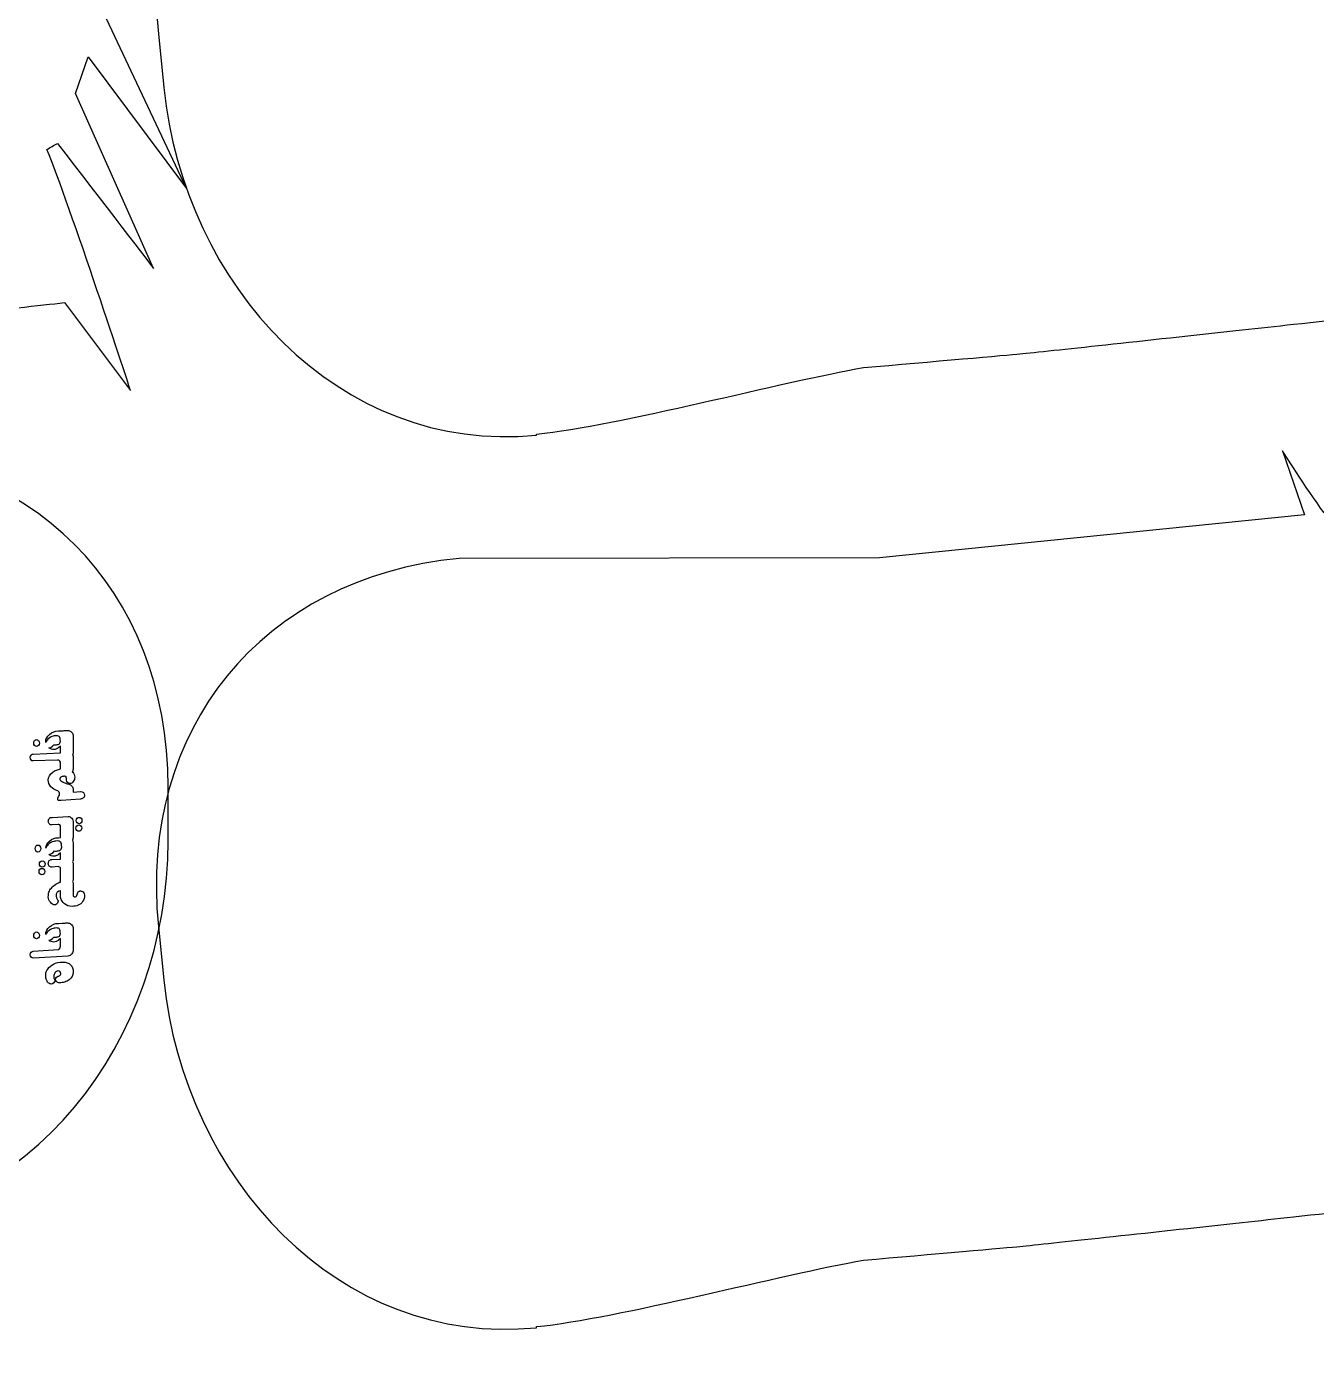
# Model space of a CAD drawing. Extents: x -11 to 3328, y 13 to 1701.
# Drawn here: x 833 to 1662, y 16 to 865 of the extents above; entities that cross this region are included whole.
import ezdxf

# ---------------------------------------------------------------- set-up
doc = ezdxf.new("R2010")
doc.units = 0
doc.layers.add('H0107_Printing_Least_5', color=7, linetype='CONTINUOUS')

msp = doc.modelspace()

# ---------------------------------------------------------------- linework, layer by layer
at = {"layer": 'H0107_Printing_Least_5', "color": 1}
for points in [[(914.586877, 709.484382), (864.329878, 821.784379), (872.658878, 845.472379), (935.832877, 760.800381), (884.263878, 869.761378)], [(917.722977, 860.146378), (921.195977, 825.674379)], [(857.448879, 687.523383), (899.768878, 631.088384)], [(1160.703971, 602.418385), (1160.703971, 602.418385), (1160.636971, 603.089385)], [(1640.040959, 592.259385), (1654.283959, 551.178386)], [(1654.283959, 551.178386), (1381.005965, 523.647387), (1110.916972, 523.240387), (1110.916972, 523.240387)], [(852.308979, 409.30359), (851.316979, 409.22959)], [(853.400979, 412.35059), (855.796979, 412.53159)], [(858.192979, 412.61459), (858.440979, 412.61459)], [(858.440979, 412.61459), (858.672979, 412.61459), (858.853979, 412.61459), (859.481979, 412.61459)], [(862.931978, 409.09859), (862.931978, 398.99759)], [(837.201979, 397.54559), (854.844979, 398.34259), (854.844979, 402.61159), (853.653979, 401.77059)], [(850.581979, 403.52759), (851.133979, 403.49059), (851.609979, 403.49059)], [(852.795979, 393.69959), (837.201979, 393.08859)], [(854.844979, 387.96459), (854.844979, 391.45459)], [(862.931978, 395.26759), (862.931978, 388.45059)], [(857.851979, 383.16959), (857.374979, 383.23559), (856.962979, 383.23559)], [(862.915978, 374.668591), (862.915978, 373.034591), (867.570978, 373.464591), (867.751978, 373.464591), (867.916978, 373.464591)], [(923.922977, 341.630591), (923.922977, 376.276591)], [(867.570978, 368.611591), (855.240979, 367.588591), (854.811979, 367.588591), (854.381979, 367.588591)], [(849.331979, 356.860591), (859.680979, 357.488591)], [(853.193979, 352.371591), (849.331979, 351.975591)], [(853.400979, 343.788591), (854.844979, 343.898591), (854.844979, 350.951591)], [(862.931978, 353.411591), (862.931978, 344.531591)], [(852.895979, 341.697591), (851.793979, 341.615591)], [(862.931978, 340.537591), (862.931978, 330.435592)], [(849.318979, 329.759592), (854.844979, 330.093592), (854.844979, 334.050592), (853.653979, 333.209592)], [(850.976979, 335.276592), (851.589979, 335.235592), (852.118979, 335.235592)], [(853.190979, 325.269592), (849.319979, 324.873592)], [(854.844979, 315.267592), (854.844979, 317.132592), (854.844979, 323.849592)], [(862.931978, 326.309592), (862.931978, 317.429592)], [(862.931978, 314.046592), (862.931978, 306.948592), (862.931978, 306.750592)], [(851.939979, 307.559592), (851.939979, 307.080592), (851.939979, 306.915592)], [(854.844979, 305.314592), (854.844979, 309.622592), (854.710979, 309.672592), (854.476979, 309.688592)], [(865.665978, 307.922592), (865.962978, 308.598592)], [(867.690978, 309.589592), (868.102978, 309.539592)], [(851.564979, 300.693592), (851.382979, 300.676592), (851.152979, 300.659592)], [(853.400979, 288.727593), (855.796979, 288.908593)], [(858.192979, 288.991593), (858.440979, 288.991593)], [(858.440979, 288.991593), (858.672979, 288.991593), (858.853979, 288.991593), (859.481979, 288.991593)], [(852.275979, 285.804593), (851.271979, 285.730593)], [(862.931978, 285.475593), (862.931978, 275.589593), (862.931978, 275.374593), (862.931978, 271.694593)], [(917.722977, 286.760393), (921.195977, 252.288394)], [(837.199979, 270.914593), (853.391979, 271.897593)], [(850.527979, 279.957593), (851.086979, 279.920593), (851.567979, 279.920593)], [(854.844979, 275.589593), (854.844979, 278.989593), (853.653979, 278.147593)], [(835.334979, 268.490593), (835.334979, 268.622593), (835.334979, 268.787593)], [(859.465979, 267.667593), (837.397979, 266.462593)], [(845.304979, 255.585594), (845.304979, 256.212594)], [(853.533979, 258.276594), (853.400979, 258.276594)], [(848.720979, 249.792594), (848.291979, 249.825594)], [(850.948979, 252.796594), (851.130979, 252.400594), (851.179979, 251.987594)], [(851.626979, 252.862594), (851.691979, 253.340594), (851.758979, 253.621594)], [(1160.703971, 29.032399), (1160.703971, 29.032399), (1160.636971, 29.703399)]]:
    msp.add_lwpolyline(points, dxfattribs=at)
for points in [[(839.394979, 402.41359)], [(861.982978, 356.299591)], [(867.866978, 351.414591)], [(868.056978, 356.299591)], [(840.319979, 334.562592)], [(843.042979, 328.950592)], [(841.565979, 320.590592)], [(837.595979, 280.986593)], [(861.312978, 262.204593)], [(1614.08096, 96.619398)]]:
    msp.add_lwpolyline(points, close=True, dxfattribs=at)
for points in [[(1110.916972, 1096.626373), (983.964975, 1083.836373), (904.933977, 987.099375), (917.722977, 860.146378)], [(921.195977, 825.674379), (933.984977, 698.722383), (1033.751974, 589.628385), (1160.703971, 602.418385)], [(846.006879, 785.85838), (848.204879, 787.23838), (850.473879, 788.54838), (852.819879, 789.76738)], [(852.819879, 789.76738), (880.907878, 753.455381), (914.586877, 709.484382), (914.586877, 709.484382)], [(899.768878, 631.088384), (899.768878, 631.088384), (860.266878, 751.918381), (846.006879, 785.85838)], [(827.216879, 684.192383), (839.342879, 685.526383), (849.656879, 686.663383), (857.448879, 687.523383)], [(1647.109959, 673.626383), (1675.417958, 676.728383), (1710.580957, 680.580383), (1722.914957, 681.935383)], [(1614.11696, 670.009383), (1625.097959, 671.209383), (1636.157959, 672.419383), (1647.096959, 673.617383)], [(1647.096959, 673.617383), (1647.100959, 673.619383), (1647.105959, 673.623383), (1647.109959, 673.626383)], [(1471.277963, 654.616384), (1490.971963, 656.600384), (1551.213961, 663.136383), (1614.08096, 670.005383)], [(1614.08096, 670.005383), (1614.09296, 670.006383), (1614.10596, 670.008383), (1614.11696, 670.009383)], [(1370.853966, 645.786384), (1413.647965, 649.577384), (1463.932963, 653.876384), (1471.277963, 654.616384)], [(1160.636971, 603.089385), (1213.16597, 608.359385), (1319.777967, 636.971384), (1370.853966, 645.786384)], [(923.922977, 376.276591), (923.922977, 503.871587), (835.593979, 592.201585), (707.998982, 592.201585)], [(1666.777958, 552.436386), (1655.018959, 568.645386), (1640.040959, 592.259385), (1640.040959, 592.259385)], [(1110.916972, 523.240387), (983.964975, 510.450387), (904.933977, 413.71339), (917.722977, 286.760393)], [(845.304979, 405.61559), (845.304979, 407.21159), (846.118979, 408.71859), (847.749979, 410.13859)], [(850.141979, 408.97359), (848.895979, 408.80359), (847.758979, 408.15659), (846.730979, 407.03659)], [(847.749979, 410.13859), (849.423979, 411.61259), (851.308979, 412.35059), (853.400979, 412.35059)], [(851.316979, 409.22959), (850.925979, 409.18059), (850.533979, 409.09559), (850.141979, 408.97359)], [(854.198979, 408.51659), (853.867979, 409.04059), (853.237979, 409.30359), (852.308979, 409.30359)], [(854.692979, 405.79359), (854.692979, 407.08559), (854.526979, 407.99259), (854.198979, 408.51659)], [(855.796979, 412.53159), (856.160979, 412.53159), (856.628979, 412.54559), (857.201979, 412.57259)], [(857.201979, 412.57259), (857.773979, 412.60059), (858.104979, 412.61459), (858.192979, 412.61459)], [(859.481979, 412.61459), (859.756979, 412.58159), (859.960979, 412.55959), (860.093978, 412.54859)], [(860.093978, 412.54859), (860.730978, 412.54859), (861.363978, 412.17459), (861.991978, 411.42559)], [(861.991978, 411.42559), (862.618978, 410.67759), (862.931978, 409.90159), (862.931978, 409.09859)], [(837.595979, 404.60859), (837.595979, 405.20359), (837.772979, 405.72359), (838.124979, 406.16859)], [(838.115979, 403.05759), (837.769979, 403.48659), (837.595979, 404.00359), (837.595979, 404.60859)], [(839.394979, 402.41359), (838.888979, 402.41359), (838.462979, 402.62859), (838.115979, 403.05759)], [(838.124979, 406.16859), (838.476979, 406.61459), (838.899979, 406.83759), (839.394979, 406.83759)], [(839.394979, 406.83759), (839.912979, 406.83759), (840.343979, 406.62259), (840.690979, 406.19359)], [(840.682979, 403.05759), (840.330979, 402.62859), (839.900979, 402.41359), (839.394979, 402.41359)], [(841.210979, 404.60859), (841.210979, 404.00359), (841.035979, 403.48659), (840.682979, 403.05759)], [(840.690979, 406.19359), (841.037979, 405.76459), (841.210979, 405.23659), (841.210979, 404.60859)], [(845.368979, 404.89459), (845.340979, 405.13159), (845.304979, 405.36559), (845.304979, 405.61559)], [(846.730979, 407.03659), (846.033979, 406.27659), (845.593979, 405.56459), (845.368979, 404.89459)], [(847.327979, 401.48559), (848.270979, 401.50659), (849.355979, 402.18459), (850.581979, 403.52759)], [(850.561979, 400.38359), (849.325979, 400.38359), (848.253979, 400.76559), (847.327979, 401.48559)], [(852.165979, 400.82959), (851.581979, 400.53259), (851.046979, 400.38359), (850.561979, 400.38359)], [(851.609979, 403.49059), (852.392979, 403.49059), (853.066979, 403.61359), (853.628979, 403.85659)], [(852.802979, 401.19259), (852.587979, 401.04959), (852.374979, 400.92859), (852.165979, 400.82959)], [(853.653979, 401.77059), (853.301979, 401.52859), (853.017979, 401.33559), (852.802979, 401.19259)], [(853.628979, 403.85659), (854.338979, 404.22159), (854.692979, 404.86759), (854.692979, 405.79359)], [(862.931978, 398.99759), (862.931978, 398.21759), (862.785978, 397.52359), (862.507978, 396.90759)], [(835.368979, 395.48259), (835.368979, 395.96659), (835.568979, 396.43159), (835.970979, 396.87659)], [(835.830979, 393.83159), (835.522979, 394.24959), (835.368979, 394.79959), (835.368979, 395.48259)], [(837.201979, 393.08859), (836.639979, 393.08859), (836.182979, 393.33659), (835.830979, 393.83159)], [(835.970979, 396.87659), (836.372979, 397.32259), (836.782979, 397.54559), (837.201979, 397.54559)], [(854.365979, 392.95659), (853.990979, 393.45159), (853.467979, 393.69959), (852.795979, 393.69959)], [(854.844979, 391.45459), (854.844979, 392.03759), (854.684979, 392.53859), (854.365979, 392.95659)], [(862.507978, 396.90759), (862.780978, 396.42959), (862.931978, 395.88859), (862.931978, 395.26759)], [(846.938979, 380.77659), (846.938979, 382.78959), (847.880979, 384.50859), (849.765979, 385.93459)], [(849.765979, 385.93459), (851.243979, 387.05059), (852.938979, 387.72359), (854.844979, 387.96459)], [(855.039979, 382.74859), (854.546979, 382.42359), (854.299979, 382.03559), (854.299979, 381.58459)], [(856.962979, 383.23559), (856.173979, 383.23559), (855.532979, 383.07359), (855.039979, 382.74859)], [(858.393979, 382.78959), (858.294979, 383.04259), (858.113979, 383.16959), (857.851979, 383.16959)], [(858.557979, 381.83259), (858.503979, 382.33859), (858.448979, 382.65759), (858.393979, 382.78959)], [(862.931978, 388.45059), (862.931978, 387.56259), (862.742978, 386.78459), (862.380978, 386.10959)], [(862.380978, 386.10959), (862.493978, 386.02059), (862.608978, 385.93759), (862.718978, 385.84359)], [(862.718978, 385.84359), (863.102978, 385.45759), (863.402978, 384.98459), (863.617978, 384.42359)], [(863.939978, 382.57559), (863.939978, 381.57459), (863.633978, 380.65259), (863.022978, 379.810591)], [(863.617978, 384.42359), (863.831978, 383.86259), (863.939978, 383.24659), (863.939978, 382.57559)], [(848.667979, 376.468591), (847.514979, 377.777591), (846.938979, 379.213591), (846.938979, 380.77659)], [(852.981979, 373.843591), (851.225979, 374.349591), (849.787979, 375.224591), (848.667979, 376.468591)], [(853.846979, 373.076591), (853.599979, 373.477591), (853.311979, 373.733591), (852.981979, 373.843591)], [(854.299979, 381.58459), (854.299979, 381.30959), (854.414979, 381.04059), (854.645979, 380.77659)], [(854.645979, 380.77659), (855.018979, 380.31359), (855.749979, 379.824591), (856.836979, 379.306591)], [(856.836979, 379.306591), (857.748979, 378.877591), (858.830979, 378.487591), (860.081978, 378.135591)], [(858.656979, 380.77659), (858.590979, 381.13959), (858.557979, 381.49159), (858.557979, 381.83259)], [(859.316979, 379.199591), (858.877979, 379.634591), (858.656979, 380.15959), (858.656979, 380.77659)], [(860.884978, 378.547591), (860.279978, 378.547591), (859.757979, 378.765591), (859.316979, 379.199591)], [(860.081978, 378.135591), (860.916978, 377.936591), (861.597978, 377.532591), (862.124978, 376.922591)], [(863.022978, 379.810591), (862.411978, 378.968591), (861.699978, 378.547591), (860.884978, 378.547591)], [(862.124978, 376.922591), (862.651978, 376.311591), (862.915978, 375.560591), (862.915978, 374.668591)], [(867.916978, 373.464591), (868.543978, 373.464591), (869.077978, 373.219591), (869.517978, 372.731591)], [(852.979979, 368.611591), (852.979979, 368.952591), (853.185979, 369.478591), (853.597979, 370.187591)], [(853.374979, 367.753591), (853.111979, 367.907591), (852.979979, 368.193591), (852.979979, 368.611591)], [(854.381979, 367.588591), (853.898979, 367.588591), (853.562979, 367.642591), (853.374979, 367.753591)], [(853.597979, 370.187591), (854.010979, 370.897591), (854.216979, 371.384591), (854.216979, 371.648591)], [(854.216979, 371.648591), (854.216979, 372.198591), (854.093979, 372.674591), (853.846979, 373.076591)], [(869.418978, 369.302591), (868.912978, 368.841591), (868.295978, 368.611591), (867.570978, 368.611591)], [(870.178978, 371.029591), (870.178978, 370.338591), (869.924978, 369.762591), (869.418978, 369.302591)], [(869.517978, 372.731591), (869.957978, 372.243591), (870.178978, 371.676591), (870.178978, 371.029591)], [(847.614979, 356.167591), (848.066979, 356.629591), (848.638979, 356.860591), (849.331979, 356.860591)], [(859.680979, 357.488591), (860.582978, 357.488591), (861.350978, 357.092591), (861.982978, 356.299591)], [(865.473978, 356.299591), (865.804978, 356.673591), (866.238978, 356.860591), (866.777978, 356.860591)], [(866.777978, 356.860591), (867.273978, 356.860591), (867.699978, 356.673591), (868.056978, 356.299591)], [(846.938979, 354.434591), (846.938979, 355.127591), (847.163979, 355.705591), (847.614979, 356.167591)], [(847.606979, 352.668591), (847.161979, 353.130591), (846.938979, 353.719591), (846.938979, 354.434591)], [(849.331979, 351.975591), (848.627979, 351.975591), (848.051979, 352.206591), (847.606979, 352.668591)], [(854.341979, 351.958591), (854.005979, 352.233591), (853.623979, 352.371591), (853.193979, 352.371591)], [(854.844979, 350.951591), (854.844979, 351.347591), (854.676979, 351.683591), (854.341979, 351.958591)], [(861.982978, 356.299591), (862.616978, 355.507591), (862.931978, 354.544591), (862.931978, 353.411591)], [(864.730978, 349.977591), (864.730978, 350.572591), (864.906978, 351.053591), (865.258978, 351.422591)], [(865.275978, 348.500591), (864.912978, 348.869591), (864.730978, 349.361591), (864.730978, 349.977591)], [(864.945978, 354.847591), (864.945978, 355.452591), (865.121978, 355.936591), (865.473978, 356.299591)], [(865.473978, 353.345591), (865.121978, 353.751591), (864.945978, 354.252591), (864.945978, 354.847591)], [(865.258978, 351.422591), (865.610978, 351.790591), (866.045978, 351.975591), (866.563978, 351.975591)], [(866.563978, 347.948591), (866.067978, 347.948591), (865.638978, 348.132591), (865.275978, 348.500591)], [(866.777978, 352.783591), (866.271978, 352.783591), (865.836978, 352.970591), (865.473978, 353.345591)], [(866.563978, 351.975591), (867.058978, 351.975591), (867.492978, 351.788591), (867.866978, 351.414591)], [(867.875978, 348.517591), (867.528978, 348.137591), (867.091978, 347.948591), (866.563978, 347.948591)], [(868.064978, 353.345591), (867.712978, 352.970591), (867.283978, 352.783591), (866.777978, 352.783591)], [(867.866978, 351.414591), (868.219978, 351.039591), (868.395978, 350.561591), (868.395978, 349.977591)], [(868.395978, 349.977591), (868.395978, 349.383591), (868.222978, 348.897591), (867.875978, 348.517591)], [(868.056978, 356.299591), (868.414978, 355.925591), (868.592978, 355.441591), (868.592978, 354.847591)], [(868.592978, 354.847591), (868.592978, 354.252591), (868.416978, 353.751591), (868.064978, 353.345591)], [(707.998982, 95.491598), (835.593979, 95.491598), (923.922977, 214.035595), (923.922977, 341.630591)], [(845.309979, 337.128592), (845.334979, 338.696592), (846.144979, 340.179591), (847.749979, 341.577591)], [(850.487979, 341.330591), (849.101979, 341.140591), (847.837979, 340.423591), (846.694979, 339.178592)], [(847.749979, 341.577591), (849.423979, 343.051591), (851.308979, 343.788591), (853.400979, 343.788591)], [(851.793979, 341.615591), (851.357979, 341.561591), (850.922979, 341.466591), (850.487979, 341.330591)], [(854.996979, 340.823591), (854.629979, 341.405591), (853.928979, 341.697591), (852.895979, 341.697591)], [(855.545979, 337.795592), (855.545979, 339.232592), (855.361979, 340.240591), (854.996979, 340.823591)], [(862.931978, 344.531591), (862.931978, 343.675591), (862.754978, 342.924591), (862.419978, 342.266591)], [(862.419978, 342.266591), (862.758978, 341.704591), (862.931978, 341.128591), (862.931978, 340.537591)], [(838.487979, 336.823592), (838.487979, 337.417592), (838.666979, 337.937592), (839.023979, 338.383592)], [(839.023979, 335.222592), (838.666979, 335.662592), (838.487979, 336.196592), (838.487979, 336.823592)], [(839.023979, 338.383592), (839.381979, 338.828592), (839.813979, 339.052592), (840.319979, 339.052592)], [(840.319979, 334.562592), (839.813979, 334.562592), (839.381979, 334.782592), (839.023979, 335.222592)], [(840.319979, 339.052592), (840.814979, 339.052592), (841.235979, 338.834592), (841.581979, 338.399592)], [(841.598979, 335.222592), (841.263979, 334.782592), (840.836979, 334.562592), (840.319979, 334.562592)], [(841.581979, 338.399592), (841.929979, 337.964592), (842.101979, 337.439592), (842.101979, 336.823592)], [(842.101979, 336.823592), (842.101979, 336.196592), (841.934979, 335.662592), (841.598979, 335.222592)], [(846.694979, 339.178592), (846.034979, 338.456592), (845.587979, 337.776592), (845.309979, 337.128592)], [(850.561979, 331.822592), (849.278979, 331.822592), (848.171979, 332.233592), (847.221979, 333.009592)], [(847.221979, 333.009592), (847.250979, 333.008592), (847.276979, 333.001592), (847.305979, 333.001592)], [(847.305979, 333.001592), (848.366979, 333.001592), (849.590979, 333.759592), (850.976979, 335.276592)], [(852.165979, 332.267592), (851.581979, 331.970592), (851.046979, 331.822592), (850.561979, 331.822592)], [(852.118979, 335.235592), (852.989979, 335.235592), (853.738979, 335.371592), (854.363979, 335.642592)], [(852.802979, 332.630592), (852.587979, 332.488592), (852.374979, 332.366592), (852.165979, 332.267592)], [(853.653979, 333.209592), (853.301979, 332.966592), (853.017979, 332.774592), (852.802979, 332.630592)], [(854.363979, 335.642592), (855.152979, 336.048592), (855.545979, 336.766592), (855.545979, 337.795592)], [(841.029979, 322.067592), (841.029979, 322.650592), (841.205979, 323.123592), (841.557979, 323.486592)], [(841.210979, 326.919592), (841.210979, 327.513592), (841.387979, 328.001592), (841.739979, 328.380592)], [(841.730979, 325.442592), (841.383979, 325.822592), (841.210979, 326.314592), (841.210979, 326.919592)], [(841.557979, 323.486592), (841.887979, 323.860592), (842.322979, 324.048592), (842.861979, 324.048592)], [(843.042979, 324.873592), (842.514979, 324.873592), (842.077979, 325.063592), (841.730979, 325.442592)], [(841.739979, 328.380592), (842.091979, 328.760592), (842.526979, 328.950592), (843.042979, 328.950592)], [(842.861979, 324.048592), (843.367979, 324.048592), (843.802979, 323.858592), (844.165979, 323.478592)], [(843.042979, 328.950592), (843.560979, 328.950592), (843.997979, 328.760592), (844.355979, 328.380592)], [(844.371979, 325.442592), (844.025979, 325.063592), (843.582979, 324.873592), (843.042979, 324.873592)], [(844.165979, 323.478592), (844.528979, 323.098592), (844.709979, 322.628592), (844.709979, 322.067592)], [(844.355979, 328.380592), (844.712979, 328.001592), (844.891979, 327.513592), (844.891979, 326.919592)], [(844.891979, 326.919592), (844.891979, 326.314592), (844.717979, 325.822592), (844.371979, 325.442592)], [(846.921979, 327.332592), (846.921979, 328.025592), (847.147979, 328.603592), (847.599979, 329.065592)], [(847.591979, 325.566592), (847.144979, 326.028592), (846.921979, 326.617592), (846.921979, 327.332592)], [(849.319979, 324.873592), (848.614979, 324.873592), (848.038979, 325.104592), (847.591979, 325.566592)], [(847.599979, 329.065592), (848.051979, 329.527592), (848.623979, 329.759592), (849.318979, 329.759592)], [(854.339979, 324.856592), (854.003979, 325.131592), (853.620979, 325.269592), (853.190979, 325.269592)], [(854.844979, 323.849592), (854.844979, 324.246592), (854.676979, 324.581592), (854.339979, 324.856592)], [(862.931978, 330.435592), (862.931978, 329.636592), (862.785978, 328.934592), (862.506978, 328.318592)], [(862.506978, 328.318592), (862.781978, 327.720592), (862.931978, 327.055592), (862.931978, 326.309592)], [(841.565979, 320.590592), (841.207979, 320.958592), (841.029979, 321.450592), (841.029979, 322.067592)], [(842.861979, 320.037592), (842.354979, 320.037592), (841.923979, 320.221592), (841.565979, 320.590592)], [(844.189979, 320.606592), (843.843979, 320.227592), (843.400979, 320.037592), (842.861979, 320.037592)], [(844.709979, 322.067592), (844.709979, 321.472592), (844.536979, 320.986592), (844.189979, 320.606592)], [(851.724979, 313.889592), (852.979979, 314.708592), (854.019979, 315.168592), (854.844979, 315.267592)], [(862.931978, 317.429592), (862.931978, 316.738592), (862.817978, 316.115592), (862.599978, 315.553592)], [(862.599978, 315.553592), (862.816978, 315.103592), (862.931978, 314.602592), (862.931978, 314.046592)], [(846.938979, 305.727592), (846.938979, 306.882592), (847.070979, 307.889592), (847.334979, 308.747592)], [(848.312979, 302.285592), (847.396979, 303.369592), (846.938979, 304.516592), (846.938979, 305.727592)], [(847.334979, 308.747592), (847.664979, 309.793592), (848.197979, 310.689592), (848.935979, 311.438592)], [(848.935979, 311.438592), (849.540979, 312.252592), (850.470979, 313.069592), (851.724979, 313.889592)], [(853.016979, 309.036592), (852.487979, 308.601592), (852.128979, 308.109592), (851.939979, 307.559592)], [(851.939979, 306.915592), (851.939979, 306.299592), (852.059979, 305.699592), (852.297979, 305.116592)], [(854.476979, 309.688592), (854.032979, 309.688592), (853.545979, 309.470592), (853.016979, 309.036592)], [(862.931978, 306.750592), (862.931978, 306.409592), (863.036978, 306.147592), (863.244978, 305.966592)], [(863.244978, 305.966592), (863.453978, 305.784592), (863.711978, 305.694592), (864.018978, 305.694592)], [(864.018978, 305.694592), (864.282978, 305.694592), (864.545978, 305.787592), (864.809978, 305.974592)], [(864.809978, 305.974592), (865.072978, 306.161592), (865.253978, 306.420592), (865.353978, 306.750592)], [(865.353978, 306.750592), (865.451978, 307.223592), (865.555978, 307.614592), (865.665978, 307.922592)], [(865.962978, 308.598592), (866.104978, 308.896592), (866.329978, 309.137592), (866.637978, 309.325592)], [(866.637978, 309.325592), (866.801978, 309.413592), (866.963978, 309.479592), (867.123978, 309.523592)], [(867.123978, 309.523592), (867.282978, 309.567592), (867.471978, 309.589592), (867.690978, 309.589592)], [(868.102978, 309.539592), (868.267978, 309.529592), (868.432978, 309.490592), (868.596978, 309.424592)], [(868.596978, 309.424592), (869.145978, 309.226592), (869.557978, 308.890592), (869.831978, 308.417592)], [(870.178978, 306.948592), (870.178978, 305.286592), (869.787978, 303.883592), (869.007978, 302.739592)], [(869.831978, 308.417592), (870.062978, 308.021592), (870.178978, 307.531592), (870.178978, 306.948592)], [(851.152979, 300.659592), (850.175979, 300.659592), (849.228979, 301.201592), (848.312979, 302.285592)], [(852.790979, 301.666592), (852.455979, 301.193592), (852.046979, 300.868592), (851.564979, 300.693592)], [(852.297979, 305.116592), (852.460979, 304.654592), (852.754979, 304.126592), (853.178979, 303.531592)], [(853.293979, 303.020592), (853.293979, 302.591592), (853.125979, 302.139592), (852.790979, 301.666592)], [(853.178979, 303.531592), (853.254979, 303.399592), (853.293979, 303.229592), (853.293979, 303.020592)], [(857.301979, 301.369592), (856.124979, 302.349592), (855.305979, 303.664592), (854.844979, 305.314592)], [(862.313978, 299.685593), (860.323978, 299.685593), (858.652979, 300.247592), (857.301979, 301.369592)], [(866.072978, 300.412592), (864.961978, 299.928593), (863.708978, 299.685593), (862.313978, 299.685593)], [(869.007978, 302.739592), (868.325978, 301.738592), (867.347978, 300.962592), (866.072978, 300.412592)], [(847.749979, 286.515593), (849.423979, 287.990593), (851.308979, 288.727593), (853.400979, 288.727593)], [(855.796979, 288.908593), (856.160979, 288.908593), (856.628979, 288.922593), (857.201979, 288.950593)], [(857.201979, 288.950593), (857.773979, 288.977593), (858.104979, 288.991593), (858.192979, 288.991593)], [(859.481979, 288.991593), (859.756979, 288.958593), (859.960979, 288.936593), (860.093978, 288.925593)], [(860.093978, 288.925593), (860.730978, 288.925593), (861.363978, 288.551593), (861.991978, 287.803593)], [(837.595979, 280.986593), (837.595979, 281.580593), (837.772979, 282.100593), (838.124979, 282.546593)], [(838.115979, 279.434593), (837.769979, 279.864593), (837.595979, 280.381593), (837.595979, 280.986593)], [(838.124979, 282.546593), (838.476979, 282.991593), (838.899979, 283.214593), (839.394979, 283.214593)], [(839.394979, 283.214593), (839.912979, 283.214593), (840.343979, 283.000593), (840.690979, 282.571593)], [(841.210979, 280.986593), (841.210979, 280.381593), (841.035979, 279.864593), (840.682979, 279.434593)], [(840.690979, 282.571593), (841.037979, 282.141593), (841.210979, 281.613593), (841.210979, 280.986593)], [(845.304979, 281.993593), (845.304979, 283.588593), (846.118979, 285.096593), (847.749979, 286.515593)], [(845.341979, 281.578593), (845.331979, 281.718593), (845.304979, 281.849593), (845.304979, 281.993593)], [(846.628979, 283.510593), (846.004979, 282.829593), (845.591979, 282.188593), (845.341979, 281.578593)], [(850.082979, 285.470593), (848.820979, 285.297593), (847.668979, 284.644593), (846.628979, 283.510593)], [(851.271979, 285.730593), (850.874979, 285.680593), (850.478979, 285.594593), (850.082979, 285.470593)], [(851.567979, 279.920593), (852.360979, 279.920593), (853.042979, 280.044593), (853.612979, 280.290593)], [(854.188979, 285.008593), (853.854979, 285.539593), (853.215979, 285.804593), (852.275979, 285.804593)], [(853.612979, 280.290593), (854.330979, 280.660593), (854.688979, 281.313593), (854.688979, 282.251593)], [(854.688979, 282.251593), (854.688979, 283.559593), (854.521979, 284.477593), (854.188979, 285.008593)], [(861.991978, 287.803593), (862.618978, 287.054593), (862.931978, 286.279593), (862.931978, 285.475593)], [(839.394979, 278.791593), (838.888979, 278.791593), (838.462979, 279.005593), (838.115979, 279.434593)], [(840.682979, 279.434593), (840.330979, 279.005593), (839.900979, 278.791593), (839.394979, 278.791593)], [(847.287979, 277.894593), (848.229979, 277.940593), (849.309979, 278.623593), (850.527979, 279.957593)], [(850.561979, 276.760593), (849.307979, 276.760593), (848.222979, 277.154593), (847.287979, 277.894593)], [(852.165979, 277.206593), (851.581979, 276.909593), (851.046979, 276.760593), (850.561979, 276.760593)], [(852.802979, 277.569593), (852.587979, 277.426593), (852.374979, 277.305593), (852.165979, 277.206593)], [(853.653979, 278.147593), (853.301979, 277.905593), (853.017979, 277.712593), (852.802979, 277.569593)], [(853.391979, 271.897593), (853.869979, 271.897593), (854.242979, 272.276593), (854.510979, 273.034593)], [(854.510979, 273.034593), (854.732979, 273.683593), (854.844979, 274.534593), (854.844979, 275.589593)], [(862.931978, 271.694593), (862.931978, 270.803593), (862.633978, 269.961593), (862.036978, 269.169593)], [(835.334979, 268.787593), (835.334979, 269.282593), (835.530979, 269.760593), (835.920979, 270.221593)], [(835.988979, 266.998593), (835.653979, 267.355593), (835.435979, 267.853593), (835.334979, 268.490593)], [(835.920979, 270.221593), (836.311979, 270.683593), (836.738979, 270.914593), (837.199979, 270.914593)], [(837.397979, 266.462593), (836.794979, 266.462593), (836.324979, 266.640593), (835.988979, 266.998593)], [(850.276979, 262.501593), (852.050979, 263.448593), (853.983979, 263.921593), (856.075979, 263.921593)], [(856.075979, 263.921593), (858.421979, 263.921593), (860.167978, 263.348593), (861.312978, 262.204593)], [(862.036978, 269.169593), (861.372978, 268.266593), (860.515978, 267.766593), (859.465979, 267.667593)], [(845.304979, 256.212594), (845.304979, 257.159594), (845.733979, 258.220594), (846.592979, 259.398594)], [(845.336979, 254.504594), (845.315979, 254.807594), (845.304979, 255.167594), (845.304979, 255.585594)], [(846.592979, 259.398594), (847.540979, 260.685593), (848.768979, 261.720593), (850.276979, 262.501593)], [(851.179979, 256.922594), (850.717979, 256.295594), (850.487979, 255.552594), (850.487979, 254.694594)], [(850.487979, 254.694594), (850.487979, 254.011594), (850.641979, 253.379594), (850.948979, 252.796594)], [(853.400979, 258.276594), (852.450979, 258.078594), (851.710979, 257.626594), (851.179979, 256.922594)], [(851.758979, 253.621594), (851.935979, 254.116594), (852.311979, 254.463594), (852.886979, 254.661594)], [(852.886979, 254.661594), (853.217979, 254.760594), (853.469979, 254.843594), (853.640979, 254.908594)], [(854.512979, 257.657594), (854.191979, 258.069594), (853.865979, 258.276594), (853.533979, 258.276594)], [(853.640979, 254.908594), (853.812979, 254.974594), (854.016979, 255.073594), (854.254979, 255.206594)], [(854.254979, 255.206594), (854.492979, 255.338594), (854.675979, 255.505594), (854.801979, 255.709594)], [(854.992979, 256.394594), (854.992979, 256.823594), (854.832979, 257.244594), (854.512979, 257.657594)], [(854.801979, 255.709594), (854.929979, 255.913594), (854.992979, 256.141594), (854.992979, 256.394594)], [(862.931978, 257.434594), (862.931978, 255.453594), (862.088978, 253.808594), (860.403978, 252.499594)], [(861.312978, 262.204593), (862.392978, 261.125593), (862.931978, 259.535594), (862.931978, 257.434594)], [(845.435979, 253.621594), (845.391979, 253.907594), (845.359979, 254.201594), (845.336979, 254.504594)], [(846.145979, 251.525594), (845.826979, 252.075594), (845.589979, 252.774594), (845.435979, 253.621594)], [(847.911979, 249.957594), (847.163979, 250.287594), (846.574979, 250.809594), (846.145979, 251.525594)], [(848.291979, 249.825594), (848.126979, 249.858594), (848.000979, 249.902594), (847.911979, 249.957594)], [(850.404979, 250.477594), (849.886979, 250.020594), (849.326979, 249.792594), (848.720979, 249.792594)], [(851.179979, 251.987594), (851.179979, 251.437594), (850.921979, 250.933594), (850.404979, 250.477594)], [(852.187979, 251.310594), (851.813979, 251.739594), (851.626979, 252.257594), (851.626979, 252.862594)], [(854.022979, 250.568594), (853.250979, 250.568594), (852.639979, 250.815594), (852.187979, 251.310594)], [(857.526979, 251.054594), (856.457979, 250.730594), (855.290979, 250.568594), (854.022979, 250.568594)], [(860.403978, 252.499594), (859.554979, 251.860594), (858.595979, 251.379594), (857.526979, 251.054594)], [(921.195977, 252.288394), (933.984977, 125.336397), (1033.751974, 16.2424), (1160.703971, 29.032399)], [(1647.109959, 100.240397), (1675.417958, 103.342397), (1710.580957, 107.194397), (1722.914957, 108.549397)], [(1471.277963, 81.230398), (1490.971963, 83.214398), (1551.213961, 89.750398), (1614.08096, 96.619398)], [(1614.08096, 96.619398), (1614.09296, 96.620398), (1614.10596, 96.622398), (1614.11696, 96.623398)], [(1614.11696, 96.623398), (1625.097959, 97.823398), (1636.157959, 99.033398), (1647.096959, 100.231397)], [(1647.096959, 100.231397), (1647.100959, 100.233397), (1647.105959, 100.237397), (1647.109959, 100.240397)], [(1370.853966, 72.400398), (1413.647965, 76.191398), (1463.932963, 80.490398), (1471.277963, 81.230398)], [(1160.636971, 29.703399), (1213.16597, 34.973399), (1319.777967, 63.585398), (1370.853966, 72.400398)]]:
    msp.add_open_spline(points, degree=3, dxfattribs=at)

doc.saveas('drawing.dxf')
